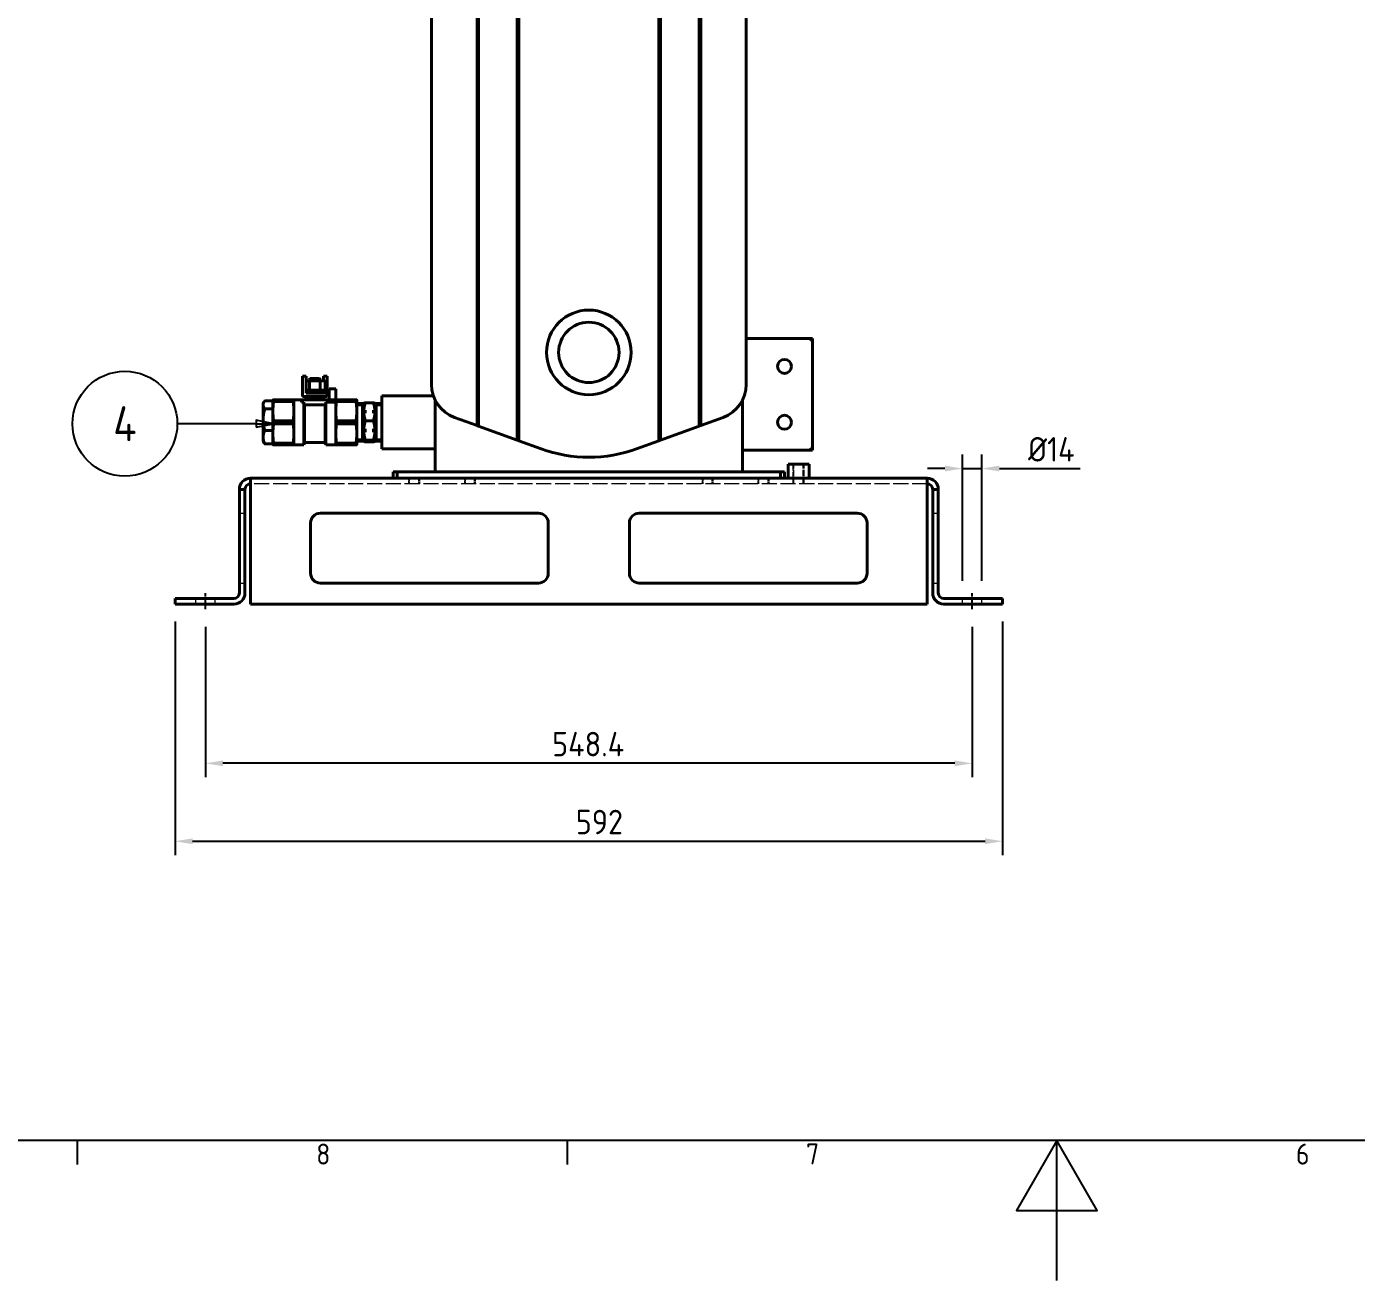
# Model space of a CAD drawing. Header units: millimetres. Extents: x 0 to 4205, y 0 to 2970.
# Drawn here: x 1365 to 2317, y 0 to 897 of the extents above; entities that cross this region are included whole.
import ezdxf

# ---------------------------------------------------------------- set-up
doc = ezdxf.new("R2010")
doc.units = ezdxf.units.MM
doc.header["$LTSCALE"] = 5
doc.linetypes.add('CHAIN', pattern=[0.3543, 0.2362, -0.0295, 0.0591, -0.0295])
doc.linetypes.add('DASHED', pattern=[0.2067, 0.1654, -0.0413])
doc.layers.get('0').update_dxf_attribs({"color": 3, "lineweight": 25})
for name, color, linetype, lineweight in [('가려진 것(ISO)', 2, 'DASHED', 18), ('가시적인 것(ISO)', 3, 'Continuous', 40), ('가시적인 좁은 것(ISO)', 3, 'Continuous', 35), ('경계(ISO)', 7, 'Continuous', 25), ('기호(ISO)', 5, 'Continuous', 25), ('중심선(ISO)', 1, 'Continuous', 25), ('치수(ISO)', 2, 'Continuous', 25)]:
    doc.layers.add(name, color=color, linetype=linetype, lineweight=lineweight)
doc.styles.add('문자 텍스트_M2B', font='isocp.shx')
doc.styles.add('부품번호텍스트_PSTEK_POSCO', font='isocp.shx')
doc.styles.add('치수 텍스트_PSTEK_POSCO', font='isocp.shx')
doc.dimstyles.new('치수_PSTEK_POSCO', dxfattribs={"dimscale": 5, "dimtxt": 3.5, "dimasz": 2.5, "dimexe": 2, "dimexo": 2.5, "dimgap": 1, "dimtad": 1, "dimrnd": 1e-08, "dimdsep": 46, "dimtxsty": '치수 텍스트_PSTEK_POSCO', "dimcen": 0.09, "dimdle": 10, "dimclrd": 7, "dimclre": 7, "dimclrt": 2, "dimadec": 1, "dimazin": 2, "dimtfac": 1, "dimtmove": 0, "dimatfit": 3, "dimfxl": 0, "dimtolj": 1, "dimlwd": -1, "dimlwe": -1, "dimarcsym": 0})

# ---------------------------------------------------------------- blocks, each defined once
blk = doc.blocks.new('경계 Default Border')
at = {"layer": '경계(ISO)'}
for p, q in [((280.33, 20), (280.33, 16.6)), ((350.42, 20), (350.42, 16.6))]:
    blk.add_line(p, q, dxfattribs=at)
at = {"layer": '경계(ISO)', "flags": 128}
for points in [[(20, 20), (20, 574), (821, 574), (821, 20), (20, 20)], [(420.5, 0), (420.5, 20), (414.73, 10), (426.27, 10), (420.5, 20)]]:
    blk.add_lwpolyline(points, dxfattribs=at)
at = {"layer": '경계(ISO)', "color": 2, "char_height": 3, "attachment_point": 7, "style": '문자 텍스트_M2B'}
for s, insert in [('8', (314.52, 16.57)), ('7', (384.6, 16.59)), ('6', (454.69, 16.57))]:
    blk.add_mtext(s, dxfattribs=dict(at, insert=insert))
blk = doc.blocks.new('*D29')
at = {"layer": 'Defpoints', "color": 0, "transparency": 16777216}
for p in [(1493.44, 480.01), (2041.84, 480.01), (1493.44, 369.84)]:
    blk.add_point(p, dxfattribs=at)
at = {"layer": '치수(ISO)', "color": 7, "transparency": 16777216}
for p, q in [((1493.44, 467.51), (1493.44, 359.84)), ((2041.84, 467.51), (2041.84, 359.84)), ((2029.34, 369.84), (1505.94, 369.84))]:
    blk.add_line(p, q, dxfattribs=at)
for points in [[(1505.94, 371.92), (1505.94, 367.76), (1493.44, 369.84)], [(2029.34, 371.92), (2029.34, 367.76), (2041.84, 369.84)]]:
    blk.add_solid(points, dxfattribs=at)
at = {"layer": '치수(ISO)', "color": 2, "transparency": 16777216, "insert": (1741.39, 383.59), "char_height": 17.5, "attachment_point": 4, "style": '치수 텍스트_PSTEK_POSCO'}
blk.add_mtext('\\A1;548.4', dxfattribs=at)
blk = doc.blocks.new('*D30')
at = {"layer": 'Defpoints', "color": 0, "transparency": 16777216}
for p in [(1471.64, 483.76), (2063.64, 483.76), (2063.64, 314.1)]:
    blk.add_point(p, dxfattribs=at)
at = {"layer": '치수(ISO)', "color": 7, "transparency": 16777216}
for p, q in [((1471.64, 471.26), (1471.64, 304.1)), ((2063.64, 471.26), (2063.64, 304.1)), ((1484.14, 314.1), (2051.14, 314.1))]:
    blk.add_line(p, q, dxfattribs=at)
for points in [[(1484.14, 316.19), (1484.14, 312.02), (1471.64, 314.1)], [(2051.14, 316.19), (2051.14, 312.02), (2063.64, 314.1)]]:
    blk.add_solid(points, dxfattribs=at)
at = {"layer": '치수(ISO)', "color": 2, "transparency": 16777216, "insert": (1758.32, 327.86), "char_height": 17.5, "attachment_point": 4, "style": '치수 텍스트_PSTEK_POSCO'}
blk.add_mtext('\\A1;592', dxfattribs=at)
blk = doc.blocks.new('*D36')
at = {"layer": 'Defpoints', "color": 0, "transparency": 16777216}
for p in [(2048.84, 580.7), (2034.84, 487.76), (2048.84, 487.76)]:
    blk.add_point(p, dxfattribs=at)
at = {"layer": '치수(ISO)', "color": 7, "transparency": 16777216}
for p, q in [((2034.84, 500.26), (2034.84, 590.7)), ((2048.84, 500.26), (2048.84, 590.7)), ((2022.34, 580.7), (2009.84, 580.7)), ((2034.84, 580.7), (2048.84, 580.7)), ((2061.34, 580.7), (2119.23, 580.7))]:
    blk.add_line(p, q, dxfattribs=at)
for points in [[(2022.34, 582.78), (2022.34, 578.62), (2034.84, 580.7)], [(2061.34, 582.78), (2061.34, 578.62), (2048.84, 580.7)]]:
    blk.add_solid(points, dxfattribs=at)
at = {"layer": '치수(ISO)', "color": 2, "transparency": 16777216, "insert": (2081.85, 594.45), "char_height": 17.5, "attachment_point": 4, "style": '치수 텍스트_PSTEK_POSCO'}
blk.add_mtext('\\A1;Ø14', dxfattribs=at)

msp = doc.modelspace()

# ---------------------------------------------------------------- linework, layer by layer
at = {"layer": '가려진 것(ISO)', "ltscale": 5.33305}
for p, q in [((1913.645, 583.762), (1913.645, 569.762)), ((1914.321, 569.762), (1914.321, 583.762)), ((1920.968, 569.762), (1920.968, 583.762)), ((1921.645, 569.762), (1921.645, 583.762))]:
    msp.add_line(p, q, dxfattribs=at)
at = {"layer": '가려진 것(ISO)', "ltscale": 1.523657}
for p, q in [((1638.645, 573.762), (1638.645, 569.762)), ((1639.321, 569.762), (1639.321, 573.762)), ((1645.968, 569.762), (1645.968, 573.762)), ((1646.645, 569.762), (1646.645, 573.762)), ((1678.645, 573.762), (1678.645, 569.762)), ((1679.321, 569.762), (1679.321, 573.762)), ((1685.968, 569.762), (1685.968, 573.762)), ((1686.645, 569.762), (1686.645, 573.762)), ((1848.645, 573.762), (1848.645, 569.762)), ((1849.321, 569.762), (1849.321, 573.762)), ((1855.968, 569.762), (1855.968, 573.762)), ((1856.645, 569.762), (1856.645, 573.762)), ((1888.645, 573.762), (1888.645, 569.762)), ((1889.321, 569.762), (1889.321, 573.762)), ((1895.968, 569.762), (1895.968, 573.762)), ((1896.645, 569.762), (1896.645, 573.762)), ((1517.645, 548.762), (1521.645, 548.762)), ((2013.645, 548.762), (2017.645, 548.762)), ((1517.645, 498.762), (1521.645, 498.762)), ((2013.645, 498.762), (2017.645, 498.762)), ((1486.445, 483.762), (1486.445, 487.762)), ((1500.445, 483.762), (1500.445, 487.762)), ((2034.845, 483.762), (2034.845, 487.762)), ((2048.845, 483.762), (2048.845, 487.762))]:
    msp.add_line(p, q, dxfattribs=at)
at = {"layer": '가려진 것(ISO)', "ltscale": 13.008655}
msp.add_line((2009.645, 569.762), (1525.645, 569.762), dxfattribs=at)
at = {"layer": '가시적인 것(ISO)'}
for p, q in [((1716.453, 1326.548), (1716.453, 600.977)), ((1717.645, 1326.981), (1717.645, 600.543)), ((1817.645, 600.543), (1817.645, 1326.981)), ((1818.836, 600.977), (1818.836, 1326.548)), ((1687.645, 611.462), (1687.645, 1316.062)), ((1688.836, 611.028), (1688.836, 1316.496)), ((1846.453, 1316.496), (1846.453, 611.028)), ((1847.645, 1316.062), (1847.645, 611.462)), ((1655.145, 1286.728), (1655.145, 640.796)), ((1880.145, 640.796), (1880.145, 1286.728)), ((1880.145, 673.762), (1924.645, 673.762)), ((1925.145, 673.762), (1924.645, 673.762)), ((1925.145, 673.762), (1927.645, 673.762)), ((1927.645, 670.762), (1927.645, 673.762)), ((1927.645, 596.762), (1927.645, 670.762)), ((1565.345, 646.662), (1562.845, 646.662)), ((1562.845, 643.662), (1562.845, 646.662)), ((1562.845, 632.162), (1562.845, 643.662)), ((1565.345, 646.662), (1565.345, 643.662)), ((1565.345, 634.662), (1565.345, 643.662)), ((1565.345, 643.462), (1566.015, 643.462)), ((1566.015, 643.462), (1571.645, 643.462)), ((1568.412, 645.062), (1567.645, 644.295)), ((1567.645, 644.295), (1575.645, 644.295)), ((1567.645, 644.295), (1567.645, 643.462)), ((1567.892, 643.193), (1567.892, 636.932)), ((1568.412, 645.062), (1574.878, 645.062)), ((1571.645, 643.462), (1577.274, 643.462)), ((1574.878, 645.062), (1575.645, 644.295)), ((1575.397, 643.193), (1575.397, 636.932)), ((1575.645, 644.295), (1575.645, 643.462)), ((1577.274, 643.462), (1578.145, 643.462)), ((1580.445, 646.662), (1577.945, 646.662)), ((1577.945, 643.662), (1577.945, 646.662)), ((1577.945, 643.462), (1577.945, 643.662)), ((1578.145, 643.462), (1579.15, 643.193)), ((1579.15, 643.193), (1579.15, 636.932)), ((1580.445, 646.662), (1580.445, 643.662)), ((1580.445, 634.662), (1580.445, 643.662)), ((1586.645, 637.762), (1581.845, 637.762)), ((1581.845, 629.762), (1581.845, 637.762)), ((1586.645, 629.762), (1586.645, 637.762)), ((1534.645, 627.262), (1535.253, 628.316)), ((1541.645, 629.196), (1535.85, 629.196)), ((1541.645, 629.762), (1541.645, 621.762)), ((1556.13, 629.762), (1542.159, 629.762)), ((1542.159, 629.762), (1542.159, 628.751)), ((1542.159, 628.751), (1556.13, 628.751)), ((1556.13, 629.762), (1556.13, 628.751)), ((1556.645, 629.762), (1556.645, 621.762)), ((1562.145, 629.762), (1556.645, 629.762)), ((1587.059, 629.762), (1562.145, 629.762)), ((1562.145, 628.051), (1562.145, 629.762)), ((1563.716, 628.051), (1562.145, 628.051)), ((1580.445, 632.162), (1562.845, 632.162)), ((1563.716, 628.051), (1563.716, 597.762)), ((1565.245, 632.162), (1565.145, 632.062)), ((1565.145, 632.062), (1578.145, 632.062)), ((1565.145, 632.062), (1565.145, 631.062)), ((1565.145, 631.062), (1578.145, 631.062)), ((1565.245, 630.962), (1565.145, 631.062)), ((1565.245, 630.962), (1565.145, 630.862)), ((1565.145, 630.862), (1578.145, 630.862)), ((1565.145, 630.862), (1565.145, 629.862)), ((1565.145, 629.862), (1578.145, 629.862)), ((1565.245, 629.762), (1565.145, 629.862)), ((1565.245, 630.962), (1578.045, 630.962)), ((1565.345, 636.662), (1578.645, 636.662)), ((1565.345, 634.662), (1580.445, 634.662)), ((1578.045, 632.162), (1578.145, 632.062)), ((1578.045, 630.962), (1578.145, 631.062)), ((1578.045, 630.962), (1578.145, 630.862)), ((1578.045, 629.762), (1578.145, 629.862)), ((1578.145, 636.662), (1579.15, 636.932)), ((1578.145, 632.062), (1578.145, 631.062)), ((1578.145, 630.862), (1578.145, 629.862)), ((1578.645, 636.662), (1578.645, 634.662)), ((1586.645, 628.051), (1579.573, 628.051)), ((1579.573, 628.051), (1579.573, 597.762)), ((1580.445, 634.662), (1580.445, 632.162)), ((1586.645, 628.051), (1586.645, 621.762)), ((1601.13, 629.762), (1587.159, 629.762)), ((1587.159, 629.762), (1587.159, 628.751)), ((1587.159, 628.751), (1601.13, 628.751)), ((1601.13, 629.762), (1601.13, 628.751)), ((1601.645, 629.762), (1601.645, 621.762)), ((1619.645, 632.762), (1619.645, 594.762)), ((1656.471, 632.762), (1619.645, 632.762)), ((1657.645, 629.899), (1657.645, 578.262)), ((1877.645, 578.262), (1877.645, 629.899)), ((1534.645, 627.262), (1534.645, 626.285)), ((1534.645, 626.285), (1534.645, 615.655)), ((1541.645, 623.373), (1535.85, 623.373)), ((1541.645, 621.762), (1541.645, 605.762)), ((1556.645, 621.762), (1556.645, 605.762)), ((1579.145, 626.233), (1564.145, 626.233)), ((1564.145, 626.233), (1564.145, 599.362)), ((1579.145, 626.233), (1579.145, 599.362)), ((1586.645, 621.762), (1586.645, 605.762)), ((1601.645, 627.164), (1606.645, 627.32)), ((1601.645, 621.762), (1601.645, 605.762)), ((1605.85, 627.295), (1605.85, 600.229)), ((1606.645, 600.204), (1606.645, 627.32)), ((1606.645, 627.32), (1606.68, 627.32)), ((1606.678, 627.318), (1606.678, 622.385)), ((1607.645, 622.385), (1606.678, 622.385)), ((1606.678, 620.313), (1606.678, 609.013)), ((1606.678, 620.313), (1607.645, 620.313)), ((1607.645, 620.313), (1607.645, 622.385)), ((1607.85, 627.796), (1613.439, 627.796)), ((1613.645, 622.385), (1614.611, 622.385)), ((1613.645, 622.385), (1613.645, 620.313)), ((1614.611, 620.313), (1613.645, 620.313)), ((1614.645, 627.32), (1614.609, 627.32)), ((1614.611, 627.318), (1614.611, 622.385)), ((1614.611, 620.313), (1614.611, 609.013)), ((1614.645, 627.32), (1614.645, 600.204)), ((1619.645, 627.164), (1614.645, 627.32)), ((1615.44, 600.229), (1615.44, 627.295)), ((1534.645, 615.655), (1534.645, 603.133)), ((1556.13, 614.773), (1542.159, 614.773)), ((1542.159, 614.773), (1542.159, 612.751)), ((1542.159, 612.751), (1556.13, 612.751)), ((1556.13, 614.773), (1556.13, 612.751)), ((1601.13, 614.773), (1587.159, 614.773)), ((1587.159, 614.773), (1587.159, 612.751)), ((1587.159, 612.751), (1601.13, 612.751)), ((1601.13, 614.773), (1601.13, 612.751)), ((1607.645, 609.013), (1606.678, 609.013)), ((1607.645, 606.758), (1607.645, 609.013)), ((1607.85, 614.902), (1613.439, 614.902)), ((1613.645, 609.013), (1614.611, 609.013)), ((1613.645, 609.013), (1613.645, 606.758)), ((1671.594, 617.304), (1687.645, 611.462)), ((1688.836, 611.028), (1687.645, 611.462)), ((1716.453, 600.977), (1688.836, 611.028)), ((1846.453, 611.028), (1818.836, 600.977)), ((1847.645, 611.462), (1846.453, 611.028)), ((1847.645, 611.462), (1863.695, 617.304)), ((1534.645, 603.133), (1534.645, 600.262)), ((1534.645, 600.262), (1535.253, 599.208)), ((1541.645, 607.938), (1535.85, 607.938)), ((1541.645, 605.762), (1541.645, 597.762)), ((1556.645, 605.762), (1556.645, 597.762)), ((1564.145, 599.362), (1563.716, 597.762)), ((1579.145, 599.362), (1564.145, 599.362)), ((1579.145, 599.362), (1579.573, 597.762)), ((1586.645, 605.762), (1586.645, 597.762)), ((1601.645, 605.762), (1601.645, 597.762)), ((1601.645, 600.36), (1606.645, 600.204)), ((1606.645, 600.204), (1607.645, 600.204)), ((1606.678, 606.758), (1606.678, 600.39)), ((1606.678, 606.758), (1607.645, 606.758)), ((1607.645, 600.39), (1606.678, 600.39)), ((1607.645, 600.204), (1607.645, 600.39)), ((1607.85, 600.868), (1613.439, 600.868)), ((1607.85, 599.728), (1613.439, 599.728)), ((1614.611, 606.758), (1613.645, 606.758)), ((1613.645, 600.39), (1614.611, 600.39)), ((1613.645, 600.39), (1613.645, 600.204)), ((1614.645, 600.204), (1613.645, 600.204)), ((1614.611, 606.758), (1614.611, 600.39)), ((1619.645, 600.36), (1614.645, 600.204)), ((1717.645, 600.543), (1716.453, 600.977)), ((1717.645, 600.543), (1733.443, 594.793)), ((1801.847, 594.793), (1817.645, 600.543)), ((1818.836, 600.977), (1817.645, 600.543)), ((1541.645, 598.328), (1535.85, 598.328)), ((1556.13, 598.773), (1542.159, 598.773)), ((1542.159, 598.773), (1542.159, 597.762)), ((1542.159, 597.762), (1556.13, 597.762)), ((1556.13, 598.773), (1556.13, 597.762)), ((1563.716, 597.762), (1556.645, 597.762)), ((1586.645, 597.762), (1579.573, 597.762)), ((1601.13, 598.773), (1587.159, 598.773)), ((1587.159, 598.773), (1587.159, 597.762)), ((1587.159, 597.762), (1601.13, 597.762)), ((1601.13, 598.773), (1601.13, 597.762)), ((1657.645, 594.762), (1619.645, 594.762)), ((1877.645, 593.762), (1924.645, 593.762)), ((1924.645, 593.762), (1925.145, 593.762)), ((1927.645, 593.762), (1925.145, 593.762)), ((1927.645, 593.762), (1927.645, 596.762)), ((1925.145, 583.762), (1910.145, 583.762)), ((1910.145, 573.762), (1910.145, 583.762)), ((1925.145, 573.762), (1925.145, 583.762)), ((1525.645, 573.762), (2009.645, 573.762)), ((1525.645, 573.762), (1525.645, 565.762)), ((1630.645, 578.262), (1627.645, 578.262)), ((1627.645, 578.262), (1627.645, 573.762)), ((1630.645, 573.762), (1630.645, 578.262)), ((1904.645, 578.262), (1630.645, 578.262)), ((1907.645, 578.262), (1904.645, 578.262)), ((1904.645, 578.262), (1904.645, 573.762)), ((1907.645, 573.762), (1907.645, 578.262)), ((2009.645, 565.762), (2009.645, 573.762)), ((1521.645, 565.762), (1517.645, 565.762)), ((1517.645, 565.762), (1517.645, 491.762)), ((1521.645, 491.762), (1521.645, 565.762)), ((1525.645, 483.762), (1525.645, 565.762)), ((2009.645, 565.762), (2009.645, 483.762)), ((2017.645, 565.762), (2013.645, 565.762)), ((2013.645, 491.762), (2013.645, 565.762)), ((2017.645, 491.762), (2017.645, 565.762)), ((1575.645, 548.762), (1731.645, 548.762)), ((1803.645, 548.762), (1959.645, 548.762)), ((1568.645, 505.762), (1568.645, 541.762)), ((1738.645, 541.762), (1738.645, 505.762)), ((1796.645, 505.762), (1796.645, 541.762)), ((1966.645, 541.762), (1966.645, 505.762)), ((1731.645, 498.762), (1575.645, 498.762)), ((1959.645, 498.762), (1803.645, 498.762)), ((1471.645, 487.762), (1481.645, 487.762)), ((1471.645, 487.762), (1471.645, 483.762)), ((1481.645, 487.762), (1513.645, 487.762)), ((2053.645, 487.762), (2021.645, 487.762)), ((2053.645, 487.762), (2063.645, 487.762)), ((2063.645, 483.762), (2063.645, 487.762)), ((1481.645, 483.762), (1471.645, 483.762)), ((1481.645, 483.762), (1513.645, 483.762)), ((2009.645, 483.762), (1525.645, 483.762)), ((2021.645, 483.762), (2053.645, 483.762)), ((2063.645, 483.762), (2053.645, 483.762))]:
    msp.add_line(p, q, dxfattribs=at)
for centre, radius in [((1767.645, 663.762), 30.25), ((1767.645, 663.762), 21.59), ((1907.645, 653.762), 5), ((1907.645, 613.762), 5)]:
    msp.add_circle(centre, radius, dxfattribs=at)
for centre, radius, start, end in [((1924.645, 670.762), 3, 0, 90), ((1680.145, 640.796), 25, 180, 250), ((1855.145, 640.796), 25, 290, 0), ((1767.645, 688.762), 100, 250, 290), ((1924.645, 596.762), 3, 270, 0), ((1525.645, 565.762), 8, 90, 180), ((2009.645, 565.762), 8, 0, 90), ((1525.645, 565.762), 4, 90, 180), ((2009.645, 565.762), 4, 0, 90), ((1575.645, 541.762), 7, 90, 180), ((1731.645, 541.762), 7, 0, 90), ((1803.645, 541.762), 7, 90, 180), ((1959.645, 541.762), 7, 0, 90), ((1575.645, 505.762), 7, 180, 270), ((1731.645, 505.762), 7, 270, 0), ((1803.645, 505.762), 7, 180, 270), ((1959.645, 505.762), 7, 270, 0), ((1513.645, 491.762), 8, 270, 0), ((1513.645, 491.762), 4, 270, 0), ((2021.645, 491.762), 8, 180, 270), ((2021.645, 491.762), 4, 180, 270)]:
    msp.add_arc(centre, radius, start, end, dxfattribs=at)
for points, weights in [([(1565.345, 643.425), (1565.684, 643.462), (1566.015, 643.462)], [1.02152094627, 1.01601576416, 1]), ([(1566.015, 643.462), (1566.886, 643.462), (1567.892, 643.193)], [1, 1.04314139574, 1.01001874936]), ([(1567.892, 643.193), (1569.903, 643.462), (1571.645, 643.462)], [1.01001874936, 1.04314139574, 1]), ([(1571.645, 643.462), (1573.386, 643.462), (1575.397, 643.193)], [1, 1.04314139574, 1.01001874936]), ([(1575.397, 643.193), (1576.403, 643.462), (1577.274, 643.462)], [1.01001874936, 1.04314139574, 1]), ([(1577.274, 643.462), (1578.145, 643.462), (1579.15, 643.193)], [1, 1.04314139574, 1.01001874936]), ([(1534.645, 626.285), (1534.645, 627.636), (1535.85, 629.196)], [1, 1.08870427445, 1.10017793758]), ([(1542.159, 629.762), (1541.645, 629.762), (1541.645, 629.762)], [1, 1.0295630141, 1]), ([(1541.645, 621.762), (1541.645, 625.059), (1542.159, 628.751)], [1, 1.0295630141, 1]), ([(1556.645, 629.762), (1556.645, 629.762), (1556.13, 629.762)], [1, 1.0295630141, 1]), ([(1556.13, 628.751), (1556.645, 625.059), (1556.645, 621.762)], [1, 1.0295630141, 1]), ([(1564.145, 626.233), (1563.945, 627.094), (1563.716, 628.051)], [1, 1.00179237712, 1]), ([(1566.015, 636.662), (1565.684, 636.662), (1565.345, 636.699)], [1, 1.01601576416, 1.02152094627]), ([(1567.892, 636.932), (1566.886, 636.662), (1566.015, 636.662)], [1.01001874936, 1.04314139574, 1]), ([(1571.645, 636.662), (1569.903, 636.662), (1567.892, 636.932)], [1, 1.04314139574, 1.01001874936]), ([(1575.397, 636.932), (1573.386, 636.662), (1571.645, 636.662)], [1.01001874936, 1.04314139574, 1]), ([(1577.274, 636.662), (1576.403, 636.662), (1575.397, 636.932)], [1, 1.04314139574, 1.01001874936]), ([(1579.15, 636.932), (1578.145, 636.662), (1577.274, 636.662)], [1.01001874936, 1.04314139574, 1]), ([(1579.573, 628.051), (1579.344, 627.094), (1579.145, 626.233)], [1, 1.00179237712, 1]), ([(1587.059, 629.762), (1586.84, 628.867), (1586.645, 628.051)], [1.00059034426, 1.00159966923, 1]), ([(1586.645, 621.762), (1586.645, 625.059), (1587.159, 628.751)], [1, 1.0295630141, 1]), ([(1587.159, 629.762), (1587.106, 629.762), (1587.059, 629.762)], [2.70379755074, 2.71967206274, 2.73399320319]), ([(1601.645, 629.762), (1601.645, 629.762), (1601.13, 629.762)], [1, 1.0295630141, 1]), ([(1601.13, 628.751), (1601.645, 625.059), (1601.645, 621.762)], [1, 1.0295630141, 1]), ([(1535.85, 623.373), (1534.645, 624.933), (1534.645, 626.285)], [1.10017793758, 1.08870427445, 1]), ([(1534.645, 615.655), (1534.645, 619.237), (1535.85, 623.373)], [1, 1.08870427445, 1.10017793758]), ([(1542.159, 614.773), (1541.645, 618.465), (1541.645, 621.762)], [1, 1.0295630141, 1]), ([(1556.645, 621.762), (1556.645, 618.465), (1556.13, 614.773)], [1, 1.0295630141, 1]), ([(1587.159, 614.773), (1586.645, 618.465), (1586.645, 621.762)], [1, 1.0295630141, 1]), ([(1601.645, 621.762), (1601.645, 618.465), (1601.13, 614.773)], [1, 1.0295630141, 1]), ([(1606.678, 622.385), (1606.84, 624.902), (1607.85, 627.796)], [1.01059853484, 1.03163894694, 1.00007075032]), ([(1607.85, 627.796), (1606.84, 627.54), (1606.678, 627.318)], [1.00007075032, 1.03163894694, 1.01059853484]), ([(1607.85, 614.902), (1606.84, 617.796), (1606.678, 620.313)], [1.00007075032, 1.03163894694, 1.01059853484]), ([(1614.611, 627.318), (1614.449, 627.54), (1613.439, 627.796)], [1.01059853484, 1.03163894694, 1.00007075032]), ([(1613.439, 627.796), (1614.449, 624.902), (1614.611, 622.385)], [1.00007075032, 1.03163894694, 1.01059853484]), ([(1614.611, 620.313), (1614.449, 617.796), (1613.439, 614.902)], [1.01059853484, 1.03163894694, 1.00007075032]), ([(1535.85, 607.938), (1534.645, 612.074), (1534.645, 615.655)], [1.10017793758, 1.08870427445, 1]), ([(1541.645, 605.762), (1541.645, 609.059), (1542.159, 612.751)], [1, 1.0295630141, 1]), ([(1556.13, 612.751), (1556.645, 609.059), (1556.645, 605.762)], [1, 1.0295630141, 1]), ([(1586.645, 605.762), (1586.645, 609.059), (1587.159, 612.751)], [1, 1.0295630141, 1]), ([(1601.13, 612.751), (1601.645, 609.059), (1601.645, 605.762)], [1, 1.0295630141, 1]), ([(1606.678, 609.013), (1606.84, 611.753), (1607.85, 614.902)], [1.01059853484, 1.03163894694, 1.00007075032]), ([(1613.439, 614.902), (1614.449, 611.753), (1614.611, 609.013)], [1.00007075032, 1.03163894694, 1.01059853484]), ([(1534.645, 603.133), (1534.645, 605.363), (1535.85, 607.938)], [1, 1.08870427445, 1.10017793758]), ([(1535.85, 598.328), (1534.645, 600.903), (1534.645, 603.133)], [1.10017793758, 1.08870427445, 1]), ([(1542.159, 598.773), (1541.645, 602.465), (1541.645, 605.762)], [1, 1.0295630141, 1]), ([(1556.645, 605.762), (1556.645, 602.465), (1556.13, 598.773)], [1, 1.0295630141, 1]), ([(1587.159, 598.773), (1586.645, 602.465), (1586.645, 605.762)], [1, 1.0295630141, 1]), ([(1601.645, 605.762), (1601.645, 602.465), (1601.13, 598.773)], [1, 1.0295630141, 1]), ([(1607.85, 600.868), (1606.84, 604.018), (1606.678, 606.758)], [1.00007075032, 1.03163894694, 1.01059853484]), ([(1606.678, 600.39), (1606.84, 600.612), (1607.85, 600.868)], [1.01059853484, 1.03163894694, 1.00007075032]), ([(1607.85, 599.728), (1606.846, 599.983), (1606.68, 600.204)], [1.00007075032, 1.03146331275, 1.01083102909]), ([(1614.611, 606.758), (1614.449, 604.018), (1613.439, 600.868)], [1.01059853484, 1.03163894694, 1.00007075032]), ([(1613.439, 600.868), (1614.449, 600.612), (1614.611, 600.39)], [1.00007075032, 1.03163894694, 1.01059853484]), ([(1614.609, 600.204), (1614.443, 599.983), (1613.439, 599.728)], [1.01083102909, 1.03146331275, 1.00007075032]), ([(1535.253, 599.208), (1535.499, 598.783), (1535.85, 598.328)], [1.08675587889, 1.09680467396, 1.10017793758]), ([(1541.645, 597.762), (1541.645, 597.762), (1542.159, 597.762)], [1, 1.0295630141, 1]), ([(1556.13, 597.762), (1556.645, 597.762), (1556.645, 597.762)], [1, 1.0295630141, 1]), ([(1586.645, 597.762), (1586.645, 597.762), (1587.159, 597.762)], [1, 1.0295630141, 1]), ([(1601.13, 597.762), (1601.645, 597.762), (1601.645, 597.762)], [1, 1.0295630141, 1])]:
    msp.add_rational_spline(points, weights, degree=2, dxfattribs=at)
at = {"layer": '가시적인 좁은 것(ISO)'}
for p, q in [((1605.85, 626.133), (1601.645, 626.001)), ((1619.645, 626.001), (1615.44, 626.133)), ((1601.645, 601.523), (1605.85, 601.391)), ((1615.44, 601.391), (1619.645, 601.523))]:
    msp.add_line(p, q, dxfattribs=at)
at = {"layer": '기호(ISO)', "color": 7}
for p, q in [((1529.659, 612.751), (1473.265, 612.751)), ((1542.159, 612.751), (1529.659, 615.251)), ((1529.659, 615.251), (1529.659, 610.251)), ((1529.659, 612.751), (1542.159, 612.751)), ((1529.659, 610.251), (1542.159, 612.751))]:
    msp.add_line(p, q, dxfattribs=at)
at = {"layer": '기호(ISO)', "color": 7, "flags": 128}
msp.add_lwpolyline([(1529.659, 610.251), (1542.159, 612.751), (1529.659, 615.251), (1529.659, 610.251)], dxfattribs=at)
at = {"layer": '기호(ISO)'}
msp.add_circle((1435.765, 612.751), 37.5, dxfattribs=at)
at = {"layer": '기호(ISO)', "color": 7}
msp.add_solid([(1529.659, 610.251), (1542.159, 612.751), (1529.659, 615.251), (1529.659, 610.251)], dxfattribs=at)
at = {"layer": '중심선(ISO)', "linetype": 'CHAIN', "ltscale": 2.555677}
for p, q in [((1493.445, 480.012), (1493.445, 491.512)), ((2041.845, 480.012), (2041.845, 491.512))]:
    msp.add_line(p, q, dxfattribs=at)

# ---------------------------------------------------------------- block references
at = {"xscale": 5, "yscale": 5, "zscale": 5}
msp.add_blockref('경계 Default Border', (0, 0), dxfattribs=at)

# ---------------------------------------------------------------- texts
at = {"layer": '기호(ISO)', "color": 7, "insert": (1435.765, 612.751), "char_height": 25, "attachment_point": 5, "style": '부품번호텍스트_PSTEK_POSCO'}
msp.add_mtext('4', dxfattribs=at)

# ---------------------------------------------------------------- dimensions: what is measured, and where the dimension line sits
at = {"layer": '치수(ISO)', "color": 7}
dim = msp.add_linear_dim(base=(2048.845, 580.699), p1=(2034.845, 487.762), p2=(2048.845, 487.762), text='Ø<>', dimstyle='치수_PSTEK_POSCO', override={"dimdec": 2, "dimtp": 0, "dimtm": 0, "dimtdec": 2, "dimtofl": 1, "dimatfit": 1}, dxfattribs=at)
dim.commit()
dim.dimension.update_dxf_attribs({"geometry": '*D36', "text_midpoint": (2098.038, 580.699), "dimtype": 160})
for base, p1, p2, picture, middle in [((2063.645, 314.102), (1471.645, 483.762), (2063.645, 483.762), '*D30', (1774.627, 314.102)), ((1493.445, 369.841), (2041.845, 480.012), (1493.445, 480.012), '*D29', (1767.645, 369.841))]:
    dim = msp.add_linear_dim(base=base, p1=p1, p2=p2, angle=180, dimstyle='치수_PSTEK_POSCO', override={"dimdec": 2, "dimtp": 0, "dimtm": 0, "dimtdec": 2, "dimtofl": 0, "dimatfit": 1}, dxfattribs=at)
    dim.commit()
    dim.dimension.update_dxf_attribs({"geometry": picture, "text_midpoint": middle, "dimtype": 160})

doc.saveas('drawing.dxf')
